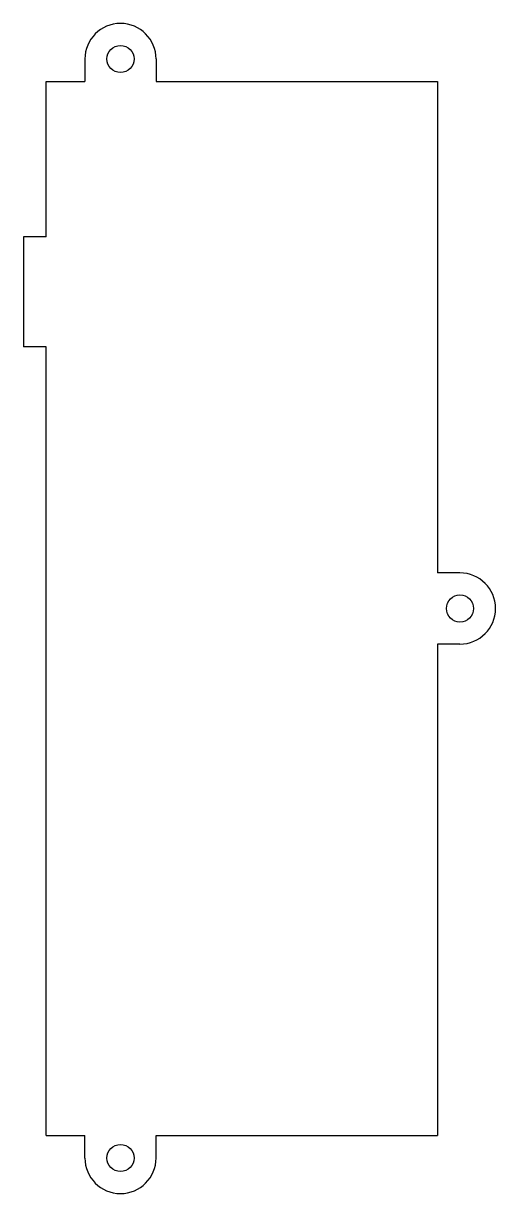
# Model space of a CAD drawing. Extents: x -30.7 to 5.8, y -5.7 to 84.7.
import ezdxf

# ---------------------------------------------------------------- set-up
doc = ezdxf.new("R2010")
doc.units = 0
doc.layers.add('VISIBLE', color=7, linetype='CONTINUOUS')

msp = doc.modelspace()

# ---------------------------------------------------------------- linework, layer by layer
at = {"layer": 'VISIBLE'}
for p, q in [((-25.98, 81.92), (-25.98, 80.17)), ((-20.48, 81.92), (-20.48, 80.17)), ((-28.98, 80.17), (-25.98, 80.17)), ((-28.98, 68.17), (-28.98, 80.17)), ((-20.48, 80.17), (1.25, 80.17)), ((1.25, 80.17), (1.25, 42.21)), ((-28.98, 68.17), (-30.73, 68.17)), ((-30.73, 68.17), (-30.73, 59.67)), ((-28.98, 59.67), (-30.73, 59.67)), ((-28.98, -1.25), (-28.98, 59.67)), ((3, 42.21), (1.25, 42.21)), ((1.25, 36.71), (1.25, -1.25)), ((3, 36.71), (1.25, 36.71)), ((-28.98, -1.25), (-25.98, -1.25)), ((-25.98, -3), (-25.98, -1.25)), ((-20.48, -3), (-20.48, -1.25)), ((-20.48, -1.25), (1.25, -1.25))]:
    msp.add_line(p, q, dxfattribs=at)
for centre in [(-23.23, 81.92), (3, 39.46), (-23.23, -3)]:
    msp.add_circle(centre, 1.05, dxfattribs=at)
for centre, start, end in [((-23.23, 81.92), 0, 180), ((3, 39.46), 270, 90), ((-23.23, -3), 180, 0)]:
    msp.add_arc(centre, 2.75, start, end, dxfattribs=at)

doc.saveas('drawing.dxf')
